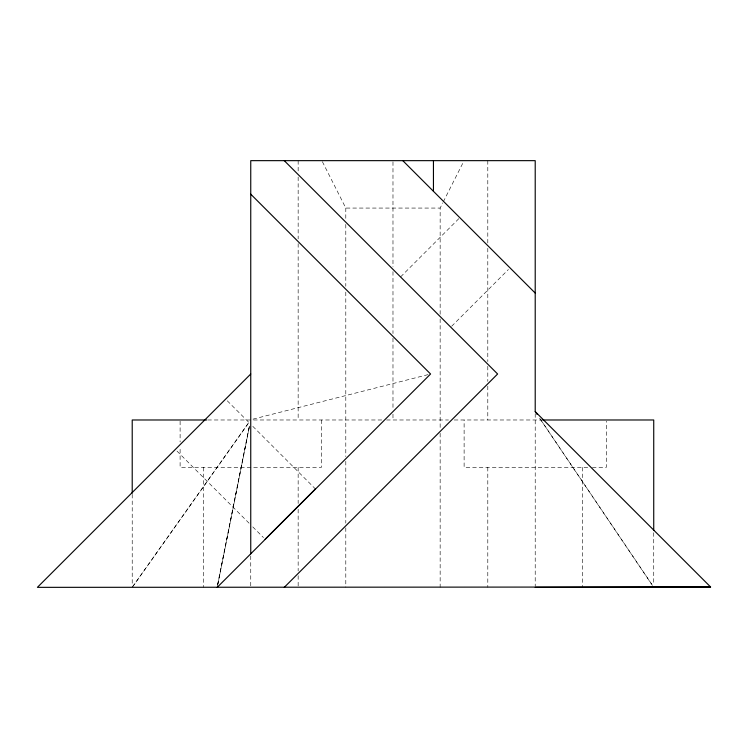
<?xml version="1.0" encoding="UTF-8"?>
<svg xmlns="http://www.w3.org/2000/svg" width="748" height="748" viewBox="0 0 748 748"><rect width="100%" height="100%" fill="white"/><g stroke="black" fill="none" stroke-linecap="round" stroke-linejoin="round"><path stroke-width="0.56" stroke-dasharray="3.74 2.81" d="M217.584 584.674L249.739 424.144M217.911 583.926L249.608 425.416M217.453 586.208L249.608 425.677M440.151 314.263L440.151 208.066L442.751 202.904M443.274 201.876L463.564 161.68M132.892 586.395L249.402 421.62M132.218 587.348L249.402 421.881M400.619 276.872L458.992 218.491M451.652 326.259L508.388 269.523M253.011 419.142L428.305 374.57M322.388 161.68L345.8 208.066L440.151 208.066M207.729 419.983L381.891 419.983M386.557 419.983L448.482 419.983M454.232 419.983L541.73 419.983M587.732 467.397L464.115 467.397L464.115 419.983M592.397 467.397L606.301 467.397L606.301 421.143M227.252 400.788L249.495 423.031M252.796 426.332L315.413 488.949M176.967 451.072L249.467 523.581M252.768 526.882L263.474 537.588M539.617 418.113L652.434 585.291M540.869 419.983L652.434 585.413M653.733 532.716L653.733 585.02M582.617 467.397L582.617 587.348M535.213 413.691L535.213 586.18M487.799 160.652L487.799 243.586M487.799 248.261L487.799 361.574M487.799 366.249L487.799 381.433M487.799 386.108L487.799 419.983M487.799 467.397L487.799 587.348M440.151 318.929L440.151 428.632M440.151 433.298L440.151 587.348M392.981 161.82L392.981 266.952M392.981 271.627L392.981 333.543M392.981 338.208L392.981 409.465M392.981 414.14L392.981 419.983M345.8 208.066L345.8 219.734M345.8 224.4L345.8 286.25M345.8 292.085L345.8 456.635M345.8 461.31L345.8 523.161M345.8 527.826L345.8 587.348M321.388 419.983L321.388 467.397L180.109 467.397L180.109 447.734M298.153 160.652L298.153 172.33M298.153 177.005L298.153 238.921M298.153 243.586L298.153 419.983M298.153 467.397L298.153 503.488M298.153 509.304L298.153 571.014M298.153 575.67L298.153 587.311M250.748 555.96L250.748 587.348M203.334 467.397L203.334 587.311M180.109 421.143L180.109 441.956M132.218 494.363L132.218 586.18"/><path stroke-width="1.12" d="M217.219 587.348L430.568 374L250.748 194.171M250.748 374L37.4 587.348L710.6 586.984L535.213 411.587L535.213 160.652L250.748 160.652L250.748 553.819M265.129 539.233L315.413 488.949M284.268 587.348L497.616 374L284.268 160.652M535.213 587.348L710.6 586.984M206.588 419.983L132.218 419.983L132.218 493.203M542.674 419.983L653.733 419.983L653.733 530.397M402.798 160.652L535.213 293.066M535.213 411.587L537.101 414.392M433.447 160.652L433.447 191.301"/></g></svg>
